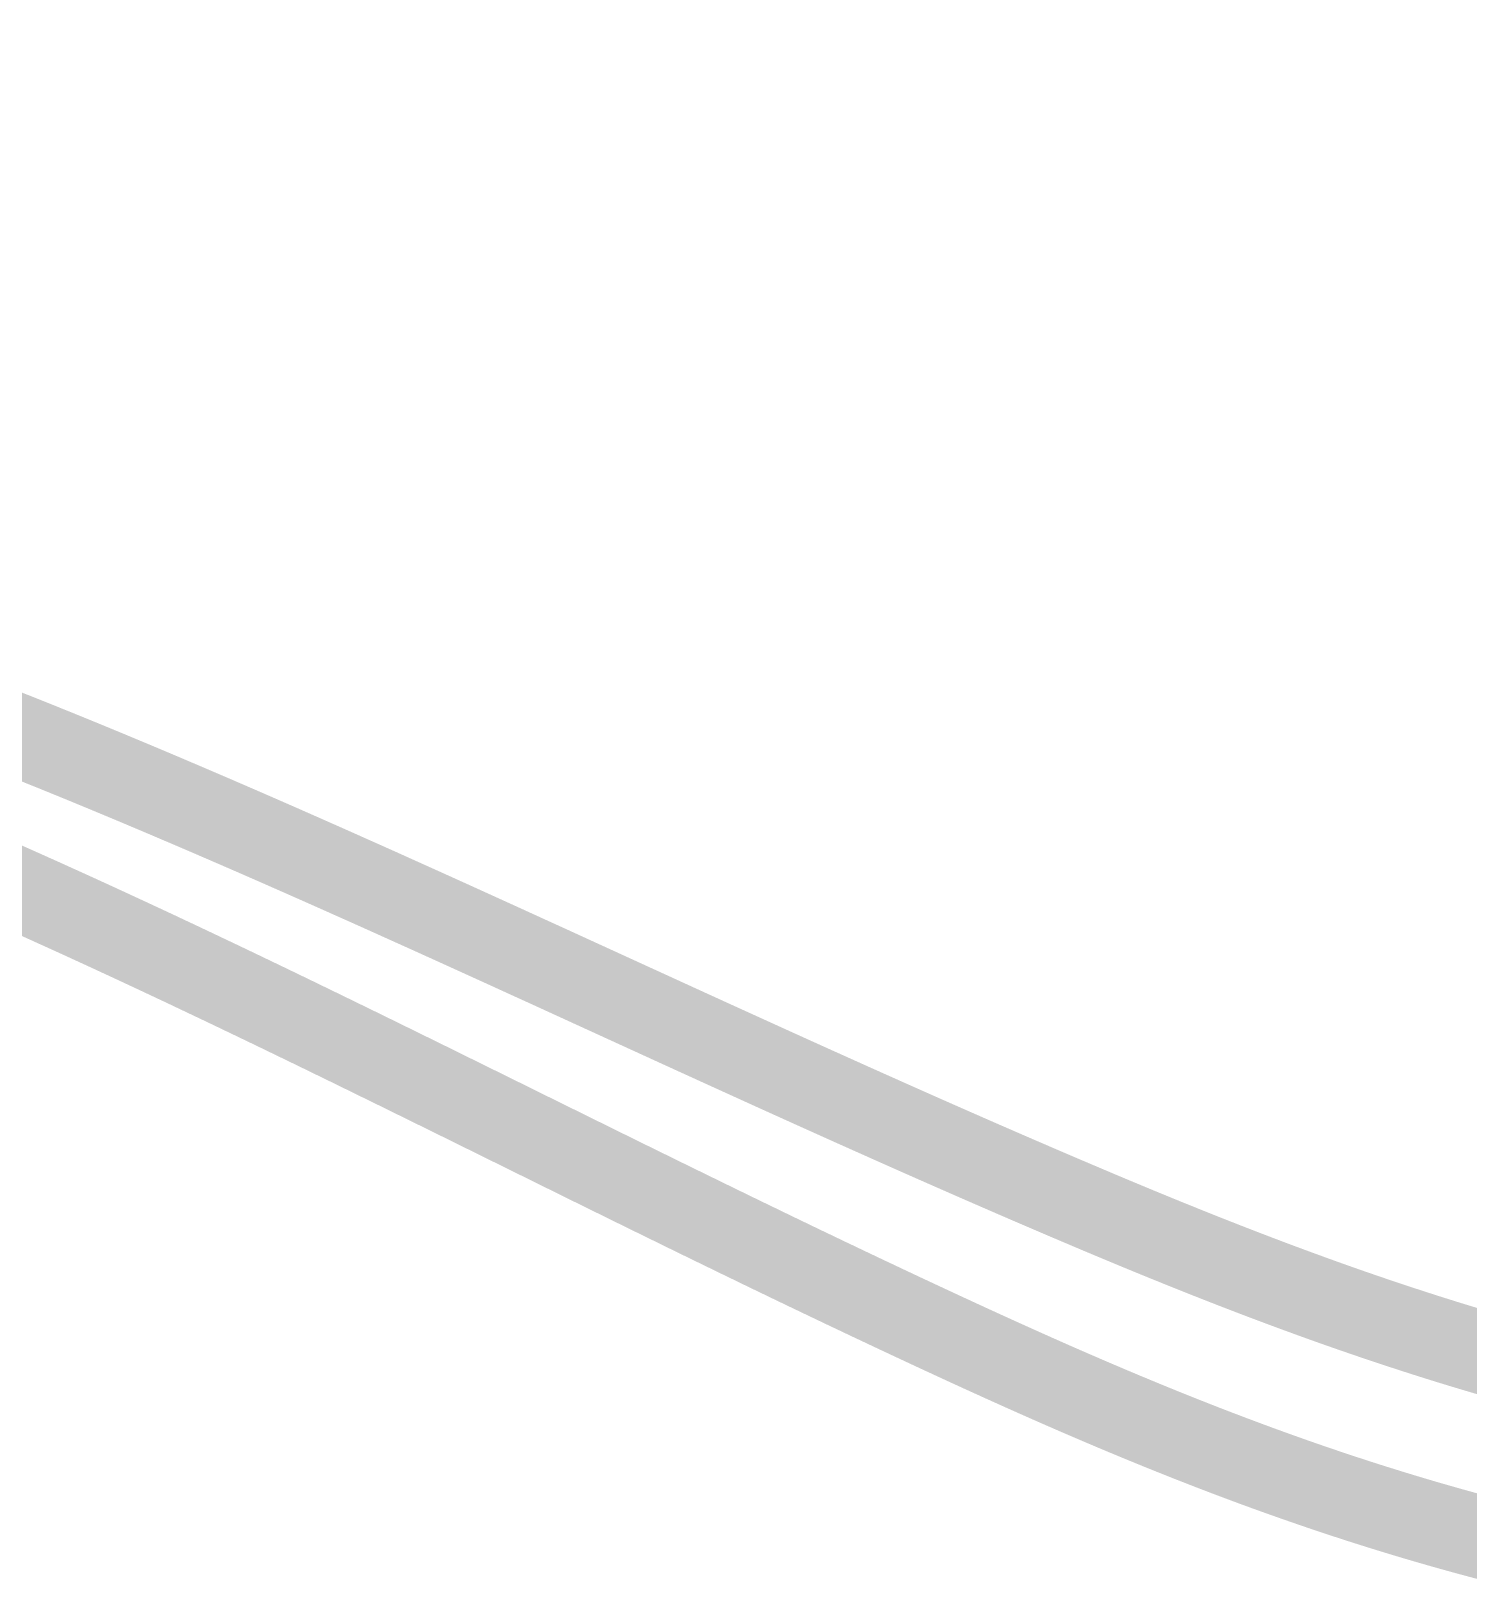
# Model space of a CAD drawing. Header units: inches. Extents: x 2832 to 8547, y -592 to 860.
# Drawn here: x 3595.625 to 3599.972, y 136.721 to 141.425 of the extents above; entities that cross this region are included whole.
import ezdxf
from ezdxf import colors
from ezdxf.entities.mleader import LeaderData, LeaderLine
from ezdxf.math import Vec2, Vec3

# ---------------------------------------------------------------- set-up
doc = ezdxf.new("R2010")
doc.units = ezdxf.units.IN
doc.header["$LTSCALE"] = 5
doc.header["$MEASUREMENT"] = 0
for name, color, linetype in [('BlueSolid', 5, 'Continuous'), ('DIM', 154, 'Continuous'), ('FORM', 5, 'Continuous'), ('NOTES', 5, 'Continuous')]:
    doc.layers.add(name, color=color, linetype=linetype)
doc.styles.add('Arial Narrow', font='ARIALN.TTF', dxfattribs={"height": 1.5})

# ---------------------------------------------------------------- blocks, each defined once
blk = doc.blocks.new('VBA_LIFTING_SLING_C')
at = {"layer": 'BlueSolid', "const_width": 0.25}
for points in [[(10.185, -2.9543), (10.2225, -2.969), (10.2599, -2.9839), (10.2973, -2.9988), (10.3347, -3.0137), (10.3721, -3.0288), (10.4095, -3.0439), (10.4468, -3.0591), (10.4842, -3.0744), (10.5215, -3.0898), (10.5588, -3.1052), (10.5961, -3.1208), (10.6334, -3.1363), (10.6706, -3.152), (10.7079, -3.1677), (10.7451, -3.1835), (10.7824, -3.1994), (10.8196, -3.2153), (10.8568, -3.2312), (10.8941, -3.2473), (10.9313, -3.2634), (10.9685, -3.2795), (11.0057, -3.2957), (11.043, -3.312), (11.0802, -3.3283), (11.1174, -3.3447), (11.1547, -3.3611), (11.1919, -3.3776), (11.2291, -3.3941), (11.2664, -3.4107), (11.3036, -3.4273), (11.3409, -3.4439), (11.3782, -3.4606), (11.4155, -3.4774), (11.4528, -3.4942), (11.5274, -3.5278), (11.6021, -3.5616), (11.6769, -3.5956), (11.7517, -3.6296), (11.8266, -3.6638), (11.9017, -3.698), (11.9768, -3.7324), (12.052, -3.7668), (12.1274, -3.8013), (12.2029, -3.8358), (12.2785, -3.8704), (12.3543, -3.905), (12.3923, -3.9223), (12.4303, -3.9396), (12.4683, -3.9569), (12.5064, -3.9742), (12.5445, -3.9915), (12.5826, -4.0088), (12.6208, -4.0261), (12.6591, -4.0434), (12.6974, -4.0607), (12.7357, -4.0779), (12.7741, -4.0952), (12.8126, -4.1125), (12.8511, -4.1297), (12.8896, -4.1469), (12.9282, -4.1641), (12.9669, -4.1813), (13.0056, -4.1985), (13.0444, -4.2157), (13.0832, -4.2328), (13.1221, -4.2499), (13.1611, -4.267), (13.2001, -4.2841), (13.2392, -4.3011), (13.2783, -4.3181), (13.3175, -4.3351), (13.3568, -4.352), (13.3961, -4.3689), (13.4355, -4.3858), (13.475, -4.4026), (13.5146, -4.4194), (13.5542, -4.4362), (13.594, -4.4529), (13.6338, -4.4695), (13.6737, -4.4861), (13.7138, -4.5026), (13.7539, -4.519), (13.7942, -4.5353), (13.8347, -4.5516), (13.8549, -4.5597), (13.8752, -4.5678), (13.8955, -4.5758), (13.9159, -4.5838), (13.9363, -4.5918), (13.9567, -4.5998), (13.9772, -4.6077), (13.9977, -4.6156), (14.0183, -4.6235), (14.0389, -4.6314), (14.0595, -4.6392), (14.0802, -4.647), (14.1009, -4.6548), (14.1217, -4.6625), (14.1425, -4.6702), (14.1634, -4.6779), (14.1843, -4.6855), (14.2052, -4.6932), (14.2262, -4.7007), (14.2473, -4.7083), (14.2684, -4.7158), (14.2895, -4.7232), (14.3107, -4.7307), (14.332, -4.738), (14.3533, -4.7454), (14.3746, -4.7527), (14.396, -4.76), (14.4175, -4.7672), (14.439, -4.7744), (14.4606, -4.7815), (14.4822, -4.7886), (14.5039, -4.7957), (14.5256, -4.8027), (14.5474, -4.8097), (14.5693, -4.8166), (14.5912, -4.8235), (14.6132, -4.8304), (14.6353, -4.8371), (14.6574, -4.8439), (14.6796, -4.8506), (14.7018, -4.8572), (14.7241, -4.8638), (14.7465, -4.8704), (14.7689, -4.8769), (14.7914, -4.8833), (14.814, -4.8897)], [(14.7988, -5.4422), (14.796, -5.4414), (14.7932, -5.4407), (14.7903, -5.44), (14.7875, -5.4393), (14.7847, -5.4386), (14.7818, -5.4378), (14.779, -5.4371), (14.7762, -5.4364), (14.7734, -5.4357), (14.7705, -5.4349), (14.7677, -5.4342), (14.7649, -5.4335), (14.7621, -5.4328), (14.7593, -5.432), (14.7564, -5.4313), (14.7536, -5.4306), (14.7508, -5.4298), (14.748, -5.4291), (14.7452, -5.4284), (14.7424, -5.4276), (14.7395, -5.4269), (14.7367, -5.4262), (14.7339, -5.4254), (14.7311, -5.4247), (14.7283, -5.4239), (14.7255, -5.4232), (14.7227, -5.4225), (14.7199, -5.4217), (14.7171, -5.421), (14.7143, -5.4202), (14.7115, -5.4195), (14.7087, -5.4187), (14.7059, -5.418), (14.7031, -5.4172), (14.7003, -5.4165), (14.6975, -5.4157), (14.6947, -5.415), (14.6919, -5.4142), (14.6891, -5.4135), (14.6864, -5.4127), (14.6836, -5.412), (14.6808, -5.4112), (14.678, -5.4105), (14.6752, -5.4097), (14.6724, -5.409), (14.6697, -5.4082), (14.6669, -5.4074), (14.6641, -5.4067), (14.6613, -5.4059), (14.6585, -5.4052), (14.6558, -5.4044), (14.653, -5.4036), (14.6502, -5.4029), (14.6474, -5.4021), (14.6447, -5.4013), (14.6419, -5.4006), (14.6391, -5.3998), (14.6364, -5.399), (14.6336, -5.3983), (14.6308, -5.3975), (14.6281, -5.3967), (14.6253, -5.3959), (14.6225, -5.3952), (14.6198, -5.3944), (14.617, -5.3936), (14.6143, -5.3929), (14.6115, -5.3921), (14.6088, -5.3913), (14.606, -5.3905), (14.6032, -5.3897), (14.6005, -5.389), (14.5977, -5.3882), (14.595, -5.3874), (14.5922, -5.3866), (14.5895, -5.3858), (14.5867, -5.3851), (14.584, -5.3843), (14.5813, -5.3835), (14.5785, -5.3827), (14.5758, -5.3819), (14.573, -5.3811), (14.5703, -5.3803), (14.5675, -5.3795), (14.5648, -5.3788), (14.5621, -5.378), (14.5593, -5.3772), (14.5566, -5.3764), (14.5539, -5.3756), (14.5511, -5.3748), (14.5484, -5.374), (14.5457, -5.3732), (14.5429, -5.3724), (14.5402, -5.3716), (14.5375, -5.3708), (14.5348, -5.37), (14.532, -5.3692), (14.5293, -5.3684), (14.5266, -5.3676), (14.5239, -5.3668), (14.5211, -5.366), (14.5184, -5.3652), (14.5157, -5.3644), (14.513, -5.3636), (14.5103, -5.3628), (14.5076, -5.362), (14.5048, -5.3612), (14.5021, -5.3603), (14.4994, -5.3595), (14.4967, -5.3587), (14.494, -5.3579), (14.4913, -5.3571), (14.4886, -5.3563), (14.4859, -5.3555), (14.4832, -5.3547), (14.4805, -5.3538), (14.4778, -5.353), (14.4751, -5.3522), (14.4724, -5.3514), (14.4697, -5.3506), (14.467, -5.3498), (14.4643, -5.3489), (14.4616, -5.3481), (14.4589, -5.3473), (14.4562, -5.3465), (14.4535, -5.3457), (14.4508, -5.3448), (14.4481, -5.344), (14.4454, -5.3432), (14.4427, -5.3424), (14.44, -5.3415), (14.4373, -5.3407), (14.4347, -5.3399), (14.432, -5.339), (14.4293, -5.3382), (14.4266, -5.3374), (14.4239, -5.3365), (14.4212, -5.3357), (14.4186, -5.3349), (14.4159, -5.334), (14.4132, -5.3332), (14.4105, -5.3324), (14.4079, -5.3315), (14.4052, -5.3307), (14.4025, -5.3299), (14.3998, -5.329), (14.3972, -5.3282), (14.3945, -5.3273), (14.3918, -5.3265), (14.3892, -5.3257), (14.3865, -5.3248), (14.3838, -5.324), (14.3812, -5.3231), (14.3785, -5.3223), (14.3758, -5.3214), (14.3732, -5.3206), (14.3705, -5.3198), (14.3678, -5.3189), (14.3652, -5.3181), (14.3625, -5.3172), (14.3599, -5.3164), (14.3572, -5.3155), (14.3546, -5.3147), (14.3519, -5.3138), (14.3492, -5.313), (14.3466, -5.3121), (14.3439, -5.3112), (14.3413, -5.3104), (14.3386, -5.3095), (14.336, -5.3087), (14.3333, -5.3078), (14.3307, -5.307), (14.3281, -5.3061), (14.3254, -5.3052), (14.3228, -5.3044), (14.3201, -5.3035), (14.3175, -5.3027), (14.3148, -5.3018), (14.3122, -5.3009), (14.3096, -5.3001), (14.3069, -5.2992), (14.3043, -5.2983), (14.3017, -5.2975), (14.299, -5.2966), (14.2964, -5.2958), (14.2938, -5.2949), (14.2911, -5.294), (14.2885, -5.2931), (14.2859, -5.2923), (14.2832, -5.2914), (14.2806, -5.2905), (14.278, -5.2897), (14.2753, -5.2888), (14.2727, -5.2879), (14.2701, -5.287), (14.2675, -5.2862), (14.2649, -5.2853), (14.2622, -5.2844), (14.2596, -5.2835), (14.257, -5.2827), (14.2544, -5.2818), (14.2518, -5.2809), (14.2491, -5.28), (14.2465, -5.2791), (14.2439, -5.2783), (14.2413, -5.2774), (14.2387, -5.2765), (14.2361, -5.2756), (14.2335, -5.2747), (14.2309, -5.2738), (14.2282, -5.273), (14.2256, -5.2721), (14.223, -5.2712), (14.2204, -5.2703), (14.2178, -5.2694), (14.2152, -5.2685), (14.2126, -5.2676), (14.21, -5.2667), (14.2074, -5.2659), (14.2048, -5.265), (14.2022, -5.2641), (14.1996, -5.2632), (14.197, -5.2623), (14.1944, -5.2614), (14.1918, -5.2605), (14.1892, -5.2596), (14.1866, -5.2587), (14.184, -5.2578), (14.1814, -5.2569), (14.1788, -5.256), (14.1763, -5.2551), (14.1737, -5.2542), (14.1711, -5.2533), (14.1685, -5.2524), (14.1659, -5.2515), (14.1633, -5.2506), (14.1607, -5.2497), (14.1581, -5.2488), (14.1556, -5.2479), (14.153, -5.247), (14.1504, -5.2461), (14.1478, -5.2452), (14.1452, -5.2443), (14.1427, -5.2434), (14.1401, -5.2425), (14.1375, -5.2416), (14.1349, -5.2407), (14.1324, -5.2397), (14.1298, -5.2388), (14.1272, -5.2379), (14.1246, -5.237), (14.1221, -5.2361), (14.1195, -5.2352), (14.1169, -5.2343), (14.1144, -5.2334), (14.1118, -5.2324), (14.1092, -5.2315), (14.1066, -5.2306), (14.1041, -5.2297), (14.1015, -5.2288), (14.099, -5.2279), (14.0964, -5.2269), (14.0938, -5.226), (14.0913, -5.2251), (14.0887, -5.2242), (14.0861, -5.2233), (14.0836, -5.2223), (14.081, -5.2214), (14.0785, -5.2205), (14.0759, -5.2196), (14.0734, -5.2187), (14.0708, -5.2177), (14.0683, -5.2168), (14.0657, -5.2159), (14.0631, -5.215), (14.0606, -5.214), (14.058, -5.2131), (14.0555, -5.2122), (14.0529, -5.2112), (14.0504, -5.2103), (14.0479, -5.2094), (14.0453, -5.2085), (14.0428, -5.2075), (14.0402, -5.2066), (14.0377, -5.2057), (14.0351, -5.2047), (14.0326, -5.2038), (14.03, -5.2029), (14.0275, -5.2019), (14.025, -5.201), (14.0224, -5.2001), (14.0199, -5.1991), (14.0174, -5.1982), (14.0148, -5.1972), (14.0123, -5.1963), (14.0097, -5.1954), (14.0072, -5.1944), (14.0047, -5.1935), (14.0021, -5.1925), (13.9996, -5.1916), (13.9971, -5.1907), (13.9946, -5.1897), (13.992, -5.1888), (13.9895, -5.1878), (13.987, -5.1869), (13.9844, -5.1859), (13.9819, -5.185), (13.9794, -5.1841), (13.9769, -5.1831), (13.9743, -5.1822), (13.9718, -5.1812), (13.9693, -5.1803), (13.9668, -5.1793), (13.9643, -5.1784), (13.9617, -5.1774), (13.9592, -5.1765), (13.9567, -5.1755), (13.9542, -5.1746), (13.9517, -5.1736), (13.9492, -5.1727), (13.9466, -5.1717), (13.9441, -5.1708), (13.9416, -5.1698), (13.9391, -5.1688), (13.9366, -5.1679), (13.9341, -5.1669), (13.9316, -5.166), (13.9291, -5.165), (13.9265, -5.1641), (13.924, -5.1631), (13.9215, -5.1621), (13.919, -5.1612), (13.9165, -5.1602), (13.914, -5.1593), (13.9115, -5.1583), (13.909, -5.1573), (13.9065, -5.1564), (13.904, -5.1554), (13.9015, -5.1545), (13.899, -5.1535), (13.8965, -5.1525), (13.894, -5.1516), (13.8915, -5.1506), (13.889, -5.1496), (13.8865, -5.1487), (13.884, -5.1477), (13.8815, -5.1467), (13.879, -5.1458), (13.8765, -5.1448), (13.874, -5.1438), (13.8715, -5.1429), (13.8691, -5.1419), (13.8666, -5.1409), (13.8641, -5.14), (13.8616, -5.139), (13.8591, -5.138), (13.8566, -5.137), (13.8541, -5.1361), (13.8516, -5.1351), (13.8491, -5.1341), (13.8467, -5.1331), (13.8442, -5.1322), (13.8417, -5.1312), (13.8392, -5.1302), (13.8367, -5.1292), (13.8342, -5.1283), (13.8318, -5.1273), (13.8293, -5.1263), (13.8268, -5.1253), (13.8243, -5.1244), (13.8219, -5.1234), (13.8194, -5.1224), (13.8169, -5.1214), (13.8144, -5.1204), (13.8119, -5.1195), (13.8095, -5.1185), (13.807, -5.1175), (13.8045, -5.1165), (13.8021, -5.1155), (13.7996, -5.1145), (13.7971, -5.1136), (13.7946, -5.1126), (13.7922, -5.1116), (13.7897, -5.1106), (13.7872, -5.1096), (13.7848, -5.1086), (13.7823, -5.1076), (13.7798, -5.1067), (13.7774, -5.1057), (13.7749, -5.1047), (13.7724, -5.1037), (13.77, -5.1027), (13.7675, -5.1017), (13.7651, -5.1007), (13.7626, -5.0997), (13.7601, -5.0987), (13.7577, -5.0977), (13.7552, -5.0967), (13.7528, -5.0958), (13.7503, -5.0948), (13.7478, -5.0938), (13.7454, -5.0928), (13.7429, -5.0918), (13.7405, -5.0908), (13.738, -5.0898), (13.7356, -5.0888), (13.7331, -5.0878), (13.7307, -5.0868), (13.7282, -5.0858), (13.7258, -5.0848), (13.7233, -5.0838), (13.7209, -5.0828), (13.7184, -5.0818), (13.716, -5.0808), (13.7135, -5.0798), (13.7111, -5.0788), (13.7086, -5.0778), (13.7062, -5.0768), (13.7037, -5.0758), (13.7013, -5.0748), (13.6988, -5.0738), (13.6964, -5.0728), (13.6939, -5.0718), (13.6915, -5.0708), (13.6891, -5.0698), (13.6866, -5.0688), (13.6842, -5.0678), (13.6817, -5.0668), (13.6793, -5.0658), (13.6769, -5.0648), (13.6744, -5.0637), (13.672, -5.0627), (13.6695, -5.0617), (13.6671, -5.0607), (13.6647, -5.0597), (13.6622, -5.0587), (13.6598, -5.0577), (13.6574, -5.0567), (13.6549, -5.0557), (13.6525, -5.0547), (13.6501, -5.0536), (13.6476, -5.0526), (13.6452, -5.0516), (13.6428, -5.0506), (13.6404, -5.0496), (13.6379, -5.0486), (13.6355, -5.0476), (13.6331, -5.0466), (13.6306, -5.0455), (13.6282, -5.0445), (13.6258, -5.0435), (13.6234, -5.0425), (13.6209, -5.0415), (13.6185, -5.0405), (13.6161, -5.0394), (13.6137, -5.0384), (13.6112, -5.0374), (13.6088, -5.0364), (13.6064, -5.0354), (13.604, -5.0344), (13.6016, -5.0333), (13.5991, -5.0323), (13.5967, -5.0313), (13.5943, -5.0303), (13.5919, -5.0293), (13.5895, -5.0282), (13.5871, -5.0272), (13.5846, -5.0262), (13.5822, -5.0252), (13.5798, -5.0241), (13.5774, -5.0231), (13.575, -5.0221), (13.5726, -5.0211), (13.5702, -5.02), (13.5677, -5.019), (13.5653, -5.018), (13.5629, -5.017), (13.5605, -5.0159), (13.5581, -5.0149), (13.5557, -5.0139), (13.5533, -5.0129), (13.5509, -5.0118), (13.5485, -5.0108), (13.5461, -5.0098), (13.5436, -5.0087), (13.5412, -5.0077), (13.5388, -5.0067), (13.5364, -5.0057), (13.534, -5.0046), (13.5316, -5.0036), (13.5292, -5.0026), (13.5268, -5.0015), (13.5244, -5.0005), (13.522, -4.9995), (13.5196, -4.9984), (13.5172, -4.9974), (13.5148, -4.9964), (13.5124, -4.9953), (13.51, -4.9943), (13.5076, -4.9933), (13.5052, -4.9922), (13.5028, -4.9912), (13.5004, -4.9902), (13.498, -4.9891), (13.4956, -4.9881), (13.4932, -4.9871), (13.4908, -4.986), (13.4884, -4.985), (13.486, -4.9839), (13.4837, -4.9829), (13.4813, -4.9819), (13.4789, -4.9808), (13.4765, -4.9798), (13.4741, -4.9788), (13.4717, -4.9777), (13.4693, -4.9767), (13.4669, -4.9756), (13.4644, -4.9745), (13.4617, -4.9734), (13.459, -4.9722), (13.456, -4.9709), (13.4528, -4.9695), (13.4494, -4.968), (13.4457, -4.9664), (13.4417, -4.9646), (13.4375, -4.9628), (13.4331, -4.9609), (13.4286, -4.9589), (13.4239, -4.9568), (13.4192, -4.9548), (13.4145, -4.9527), (13.4097, -4.9506), (13.405, -4.9485), (13.4002, -4.9464), (13.3954, -4.9443), (13.3907, -4.9422), (13.3859, -4.9401), (13.3812, -4.938), (13.3765, -4.9359), (13.3717, -4.9338), (13.367, -4.9317), (13.3622, -4.9296), (13.3575, -4.9274), (13.3528, -4.9253), (13.348, -4.9232), (13.3433, -4.9211), (13.3386, -4.919), (13.3338, -4.9169), (13.3291, -4.9148), (13.3244, -4.9127), (13.3197, -4.9105), (13.3149, -4.9084), (13.3102, -4.9063), (13.3055, -4.9042), (13.3008, -4.9021), (13.2961, -4.8999), (13.2913, -4.8978), (13.2866, -4.8957), (13.2819, -4.8936), (13.2772, -4.8914), (13.2725, -4.8893), (13.2678, -4.8872), (13.2631, -4.8851), (13.2584, -4.8829), (13.2537, -4.8808), (13.249, -4.8787), (13.2443, -4.8765), (13.2396, -4.8744), (13.2349, -4.8723), (13.2302, -4.8701), (13.2255, -4.868), (13.2208, -4.8659), (13.2161, -4.8637), (13.2114, -4.8616), (13.2067, -4.8595), (13.202, -4.8573), (13.1973, -4.8552), (13.1927, -4.853), (13.188, -4.8509), (13.1833, -4.8487), (13.1786, -4.8466), (13.1739, -4.8445), (13.1693, -4.8423), (13.1646, -4.8402), (13.1599, -4.838), (13.1552, -4.8359), (13.1506, -4.8337), (13.1459, -4.8316), (13.1412, -4.8294), (13.1365, -4.8273), (13.1319, -4.8251), (13.1272, -4.823), (13.1225, -4.8208), (13.1179, -4.8187), (13.1132, -4.8165), (13.1086, -4.8143), (13.1039, -4.8122), (13.0992, -4.81), (13.0946, -4.8079), (13.0899, -4.8057), (13.0853, -4.8036), (13.0806, -4.8014), (13.0759, -4.7992), (13.0713, -4.7971), (13.0666, -4.7949), (13.062, -4.7928), (13.0573, -4.7906), (13.0527, -4.7884), (13.048, -4.7863), (13.0434, -4.7841), (13.0387, -4.782), (13.0341, -4.7798), (13.0294, -4.7776), (13.0248, -4.7755), (13.0202, -4.7733), (13.0155, -4.7711), (13.0109, -4.769), (13.0062, -4.7668), (13.0016, -4.7646), (12.997, -4.7625), (12.9923, -4.7603), (12.9877, -4.7581), (12.983, -4.756), (12.9784, -4.7538), (12.9738, -4.7516), (12.9691, -4.7494), (12.9645, -4.7473), (12.9599, -4.7451), (12.9553, -4.7429), (12.9506, -4.7408), (12.946, -4.7386), (12.9414, -4.7364), (12.9367, -4.7342), (12.9321, -4.7321), (12.9275, -4.7299), (12.9229, -4.7277), (12.9182, -4.7255), (12.9136, -4.7234), (12.909, -4.7212), (12.9044, -4.719), (12.8998, -4.7168), (12.8951, -4.7146), (12.8905, -4.7125), (12.8859, -4.7103), (12.8813, -4.7081), (12.8767, -4.7059), (12.8721, -4.7038), (12.8674, -4.7016), (12.8628, -4.6994), (12.8582, -4.6972), (12.8536, -4.695), (12.849, -4.6928), (12.8444, -4.6907), (12.8398, -4.6885), (12.8352, -4.6863), (12.8306, -4.6841), (12.826, -4.6819), (12.8214, -4.6797), (12.8168, -4.6776), (12.8121, -4.6754), (12.8075, -4.6732), (12.8029, -4.671), (12.7983, -4.6688), (12.7937, -4.6666), (12.7891, -4.6644), (12.7845, -4.6623), (12.78, -4.6601), (12.7754, -4.6579), (12.7708, -4.6557), (12.7662, -4.6535), (12.7616, -4.6513), (12.757, -4.6491), (12.7524, -4.6469), (12.7478, -4.6447), (12.7432, -4.6426), (12.7386, -4.6404), (12.734, -4.6382), (12.7294, -4.636), (12.7248, -4.6338), (12.7203, -4.6316), (12.7157, -4.6294), (12.7111, -4.6272), (12.7065, -4.625), (12.7019, -4.6228), (12.6973, -4.6206), (12.6928, -4.6184), (12.6882, -4.6162), (12.6836, -4.614), (12.679, -4.6118), (12.6744, -4.6097), (12.6699, -4.6075), (12.6653, -4.6053), (12.6607, -4.6031), (12.6561, -4.6009), (12.6516, -4.5987), (12.647, -4.5965), (12.6424, -4.5943), (12.6378, -4.5921), (12.6333, -4.5899), (12.6287, -4.5877), (12.6241, -4.5855), (12.6196, -4.5833), (12.615, -4.5811), (12.6104, -4.5789), (12.6059, -4.5767), (12.6013, -4.5745), (12.5967, -4.5723), (12.5922, -4.5701), (12.5876, -4.5679), (12.583, -4.5657), (12.5785, -4.5635), (12.5739, -4.5613), (12.5693, -4.5591), (12.5648, -4.5569), (12.5602, -4.5547), (12.5557, -4.5525), (12.5511, -4.5503), (12.5466, -4.5481), (12.542, -4.5459), (12.5374, -4.5437), (12.5329, -4.5415), (12.5283, -4.5393), (12.5238, -4.537), (12.5192, -4.5348), (12.5147, -4.5326), (12.5101, -4.5304), (12.5056, -4.5282), (12.501, -4.526), (12.4965, -4.5238), (12.4919, -4.5216), (12.4874, -4.5194), (12.4828, -4.5172), (12.4783, -4.515), (12.4737, -4.5128), (12.4692, -4.5106), (12.4646, -4.5084), (12.4601, -4.5062), (12.4556, -4.504), (12.451, -4.5018), (12.4465, -4.4995), (12.4419, -4.4973), (12.4374, -4.4951), (12.4329, -4.4929), (12.4283, -4.4907), (12.4238, -4.4885), (12.4192, -4.4863), (12.4147, -4.4841), (12.4102, -4.4819), (12.4056, -4.4797), (12.4011, -4.4775), (12.3966, -4.4753), (12.392, -4.473), (12.3875, -4.4708), (12.383, -4.4686), (12.3784, -4.4664), (12.3739, -4.4642), (12.3694, -4.462), (12.3648, -4.4598), (12.3603, -4.4576), (12.3558, -4.4554), (12.3513, -4.4532), (12.3467, -4.4509), (12.3422, -4.4487), (12.3377, -4.4465), (12.3331, -4.4443), (12.3286, -4.4421), (12.3241, -4.4399), (12.3196, -4.4377), (12.3151, -4.4355), (12.3105, -4.4333), (12.306, -4.4311), (12.3015, -4.4288), (12.297, -4.4266), (12.2924, -4.4244), (12.2879, -4.4222), (12.2834, -4.42), (12.2789, -4.4178), (12.2744, -4.4156), (12.2699, -4.4134), (12.2653, -4.4111), (12.2608, -4.4089), (12.2563, -4.4067), (12.2518, -4.4045), (12.2473, -4.4023), (12.2428, -4.4001), (12.2383, -4.3979), (12.2337, -4.3957), (12.2292, -4.3934), (12.2246, -4.3912), (12.2199, -4.3889), (12.215, -4.3864), (12.2097, -4.3839), (12.2042, -4.3811), (12.1982, -4.3782), (12.1917, -4.375), (12.1847, -4.3716), (12.1771, -4.3679), (12.1692, -4.364), (12.1609, -4.3599), (12.1523, -4.3557), (12.1436, -4.3514), (12.1346, -4.347), (12.1257, -4.3426), (12.1167, -4.3381), (12.1077, -4.3337), (12.0987, -4.3293), (12.0897, -4.3249), (12.0807, -4.3204), (12.0717, -4.316), (12.0627, -4.3116), (12.0538, -4.3072), (12.0448, -4.3027), (12.0358, -4.2983), (12.0268, -4.2939), (12.0179, -4.2895), (12.0089, -4.285), (11.9999, -4.2806), (11.991, -4.2762), (11.982, -4.2718), (11.973, -4.2673), (11.9641, -4.2629), (11.9551, -4.2585), (11.9462, -4.2541), (11.9372, -4.2497), (11.9282, -4.2452), (11.9193, -4.2408), (11.9103, -4.2364), (11.9014, -4.232), (11.8925, -4.2276), (11.8835, -4.2232), (11.8746, -4.2187), (11.8656, -4.2143), (11.8567, -4.2099), (11.8478, -4.2055), (11.8388, -4.2011), (11.8299, -4.1967), (11.821, -4.1923), (11.812, -4.1879), (11.8031, -4.1834), (11.7942, -4.179), (11.7852, -4.1746), (11.7763, -4.1702), (11.7674, -4.1658), (11.7585, -4.1614), (11.7496, -4.157), (11.7406, -4.1526), (11.7317, -4.1482), (11.7228, -4.1438), (11.7139, -4.1394), (11.705, -4.135), (11.6961, -4.1306), (11.6872, -4.1262), (11.6782, -4.1218), (11.6693, -4.1174), (11.6604, -4.113), (11.6515, -4.1086), (11.6426, -4.1042), (11.6337, -4.0998), (11.6248, -4.0954), (11.6159, -4.0911), (11.607, -4.0867), (11.5981, -4.0823), (11.5892, -4.0779), (11.5803, -4.0735), (11.5715, -4.0691), (11.5626, -4.0647), (11.5537, -4.0604), (11.5448, -4.056), (11.5359, -4.0516), (11.527, -4.0472), (11.5181, -4.0429), (11.5092, -4.0385), (11.5003, -4.0341), (11.4915, -4.0298), (11.4826, -4.0254), (11.4737, -4.021), (11.4648, -4.0167), (11.4559, -4.0123), (11.4471, -4.0079), (11.4382, -4.0036), (11.4293, -3.9992), (11.4204, -3.9949), (11.4116, -3.9905), (11.4027, -3.9862), (11.3938, -3.9818), (11.3849, -3.9775), (11.3761, -3.9731), (11.3672, -3.9688), (11.3583, -3.9644), (11.3495, -3.9601), (11.3406, -3.9557), (11.3317, -3.9514), (11.3229, -3.9471), (11.314, -3.9427), (11.3051, -3.9384), (11.2963, -3.9341), (11.2874, -3.9297), (11.2785, -3.9254), (11.2697, -3.9211), (11.2608, -3.9168), (11.252, -3.9125), (11.2434, -3.9083), (11.235, -3.9042), (11.2268, -3.9002), (11.219, -3.8964), (11.2116, -3.8928), (11.2047, -3.8894), (11.1983, -3.8863), (11.1924, -3.8835), (11.187, -3.8808), (11.1818, -3.8783), (11.177, -3.876), (11.1723, -3.8737), (11.1678, -3.8715), (11.1634, -3.8694), (11.1589, -3.8672), (11.1545, -3.8651), (11.1501, -3.8629), (11.1457, -3.8608), (11.1412, -3.8586), (11.1368, -3.8565), (11.1324, -3.8543), (11.128, -3.8522), (11.1235, -3.85), (11.1191, -3.8479), (11.1147, -3.8458), (11.1102, -3.8436), (11.1058, -3.8415), (11.1014, -3.8393), (11.097, -3.8372), (11.0925, -3.8351), (11.0881, -3.8329), (11.0837, -3.8308), (11.0793, -3.8286), (11.0748, -3.8265), (11.0704, -3.8244), (11.066, -3.8222), (11.0616, -3.8201), (11.0571, -3.818), (11.0527, -3.8158), (11.0483, -3.8137), (11.0439, -3.8116), (11.0394, -3.8094), (11.035, -3.8073), (11.0306, -3.8052), (11.0262, -3.8031), (11.0217, -3.8009), (11.0173, -3.7988), (11.0129, -3.7967), (11.0084, -3.7945), (11.004, -3.7924), (10.9996, -3.7903), (10.9952, -3.7882), (10.9907, -3.786), (10.9863, -3.7839), (10.9819, -3.7818), (10.9775, -3.7797), (10.973, -3.7776), (10.9686, -3.7754), (10.9642, -3.7733), (10.9598, -3.7712), (10.9553, -3.7691), (10.9509, -3.767), (10.9465, -3.7648), (10.9421, -3.7627), (10.9376, -3.7606), (10.9332, -3.7585), (10.9288, -3.7564), (10.9244, -3.7543), (10.9199, -3.7522), (10.9155, -3.75), (10.9111, -3.7479), (10.9067, -3.7458), (10.9022, -3.7437), (10.8978, -3.7416), (10.8934, -3.7395), (10.889, -3.7374), (10.8845, -3.7353), (10.8801, -3.7332), (10.8757, -3.7311), (10.8713, -3.729), (10.8668, -3.7269), (10.8624, -3.7248), (10.858, -3.7227), (10.8536, -3.7206), (10.8491, -3.7185), (10.8447, -3.7164), (10.8403, -3.7143), (10.8359, -3.7122), (10.8314, -3.7101), (10.827, -3.708), (10.8226, -3.7059), (10.8182, -3.7038), (10.8137, -3.7017), (10.8093, -3.6996), (10.8049, -3.6975), (10.8005, -3.6954), (10.796, -3.6933), (10.7916, -3.6912), (10.7872, -3.6891), (10.7828, -3.687), (10.7783, -3.6849), (10.7739, -3.6829), (10.7695, -3.6808), (10.7651, -3.6787), (10.7606, -3.6766), (10.7562, -3.6745), (10.7518, -3.6724), (10.7473, -3.6704), (10.7429, -3.6683), (10.7385, -3.6662), (10.7341, -3.6641), (10.7296, -3.662), (10.7252, -3.66), (10.7208, -3.6579), (10.7164, -3.6558), (10.7119, -3.6537), (10.7075, -3.6516), (10.7031, -3.6496), (10.6986, -3.6475), (10.6942, -3.6454), (10.6898, -3.6434), (10.6854, -3.6413), (10.6809, -3.6392), (10.6765, -3.6371), (10.6721, -3.6351), (10.6676, -3.633), (10.6632, -3.6309), (10.6588, -3.6289), (10.6544, -3.6268), (10.6499, -3.6248), (10.6455, -3.6227), (10.6411, -3.6206), (10.6366, -3.6186), (10.6322, -3.6165), (10.6278, -3.6144), (10.6234, -3.6124), (10.6189, -3.6103), (10.6145, -3.6083), (10.6101, -3.6062), (10.6056, -3.6042), (10.6012, -3.6021), (10.5968, -3.6001), (10.5923, -3.598), (10.5879, -3.596), (10.5835, -3.5939), (10.579, -3.5919), (10.5746, -3.5898), (10.5702, -3.5878), (10.5658, -3.5857), (10.5613, -3.5837), (10.5569, -3.5816), (10.5525, -3.5796), (10.548, -3.5775), (10.5436, -3.5755), (10.5392, -3.5735), (10.5347, -3.5714), (10.5303, -3.5694), (10.5259, -3.5673), (10.5214, -3.5653), (10.517, -3.5633), (10.5126, -3.5612), (10.5081, -3.5592), (10.5037, -3.5572), (10.4993, -3.5551), (10.4948, -3.5531), (10.4904, -3.5511), (10.4859, -3.549), (10.4815, -3.547), (10.4771, -3.545), (10.4726, -3.543), (10.4682, -3.5409), (10.4638, -3.5389), (10.4593, -3.5369), (10.4549, -3.5349), (10.4505, -3.5328), (10.446, -3.5308), (10.4416, -3.5288), (10.4371, -3.5268), (10.4327, -3.5248), (10.4283, -3.5228), (10.4238, -3.5207), (10.4194, -3.5187), (10.415, -3.5167), (10.4105, -3.5147), (10.4061, -3.5127), (10.4016, -3.5107), (10.3972, -3.5087), (10.3928, -3.5067), (10.3883, -3.5047), (10.3839, -3.5026), (10.3794, -3.5006), (10.375, -3.4986), (10.3706, -3.4966), (10.3661, -3.4946), (10.3617, -3.4926), (10.3572, -3.4906), (10.3528, -3.4886), (10.3483, -3.4866), (10.3439, -3.4846), (10.3395, -3.4826), (10.335, -3.4807), (10.3306, -3.4787), (10.3261, -3.4767), (10.3217, -3.4747), (10.3172, -3.4727), (10.3128, -3.4707), (10.3083, -3.4687), (10.3039, -3.4667), (10.2995, -3.4647), (10.295, -3.4628), (10.2906, -3.4608), (10.2861, -3.4588), (10.2817, -3.4568), (10.2772, -3.4548), (10.2728, -3.4528), (10.2683, -3.4509), (10.2639, -3.4489), (10.2594, -3.4469), (10.255, -3.4449), (10.2505, -3.443), (10.2461, -3.441), (10.2416, -3.439), (10.2372, -3.4371), (10.2327, -3.4351), (10.2283, -3.4331), (10.2238, -3.4312), (10.2194, -3.4292), (10.2149, -3.4272), (10.2105, -3.4253), (10.206, -3.4233), (10.2016, -3.4213), (10.1971, -3.4194)]]:
    blk.add_lwpolyline(points, dxfattribs=at)
blk = doc.blocks.new('VBA_PLAN_NOTES2')
at = {"layer": 'NOTES'}
ml = blk.add_multileader_mtext('Standard', dxfattribs=at)
ml.set_content('OPERATOR ANGLE (TURNED UP)', color=5, style='Arial Narrow')
ml.set_leader_properties(color=4)
ml.build(insert=Vec2(0, 0))
ml.multileader.update_dxf_attribs({"text_left_attachment_type": 2, "text_right_attachment_type": 2, "dogleg_length": 0.0625, "arrow_head_size": 1.5, "scale": 12})
ctx = ml.context
ctx.base_point, ctx.scale, ctx.char_height, ctx.arrow_head_size, ctx.landing_gap_size, ctx.plane_origin = Vec3(-2.6603, 71.3975, 0.0632), 12, 1.5, 1.5, 0.75, Vec3(3.6754, 54.3498, 0.0632)
ctx.left_attachment, ctx.right_attachment = 2, 2
notes = []
notes.append((ctx, [(0, (1, 1, 0), (-3.4103, 71.3975, 0.0632), (1, 0), 0.75, [(0, [(-8.8724, 77.2441, 0.0632)], 0, [])])]))
ctx.mtext.insert, ctx.mtext.width, ctx.mtext.flow_direction = Vec3(-1.9103, 73.6441, 0.0632), 18.563302, 5
for ctx, leaders in notes:
    for number, flags, end, landing, length, lines in leaders:
        leader = LeaderData()
        leader.index, (leader.has_last_leader_line, leader.has_dogleg_vector, leader.attachment_direction) = number, flags
        leader.last_leader_point, leader.dogleg_vector, leader.dogleg_length = Vec3(end), Vec3(landing), length
        for number, points, colour, breaks in lines:
            line = LeaderLine()
            line.index, line.vertices, line.color, line.breaks = number, Vec3.list(points), colors.encode_raw_color(colour), breaks
            leader.lines.append(line)
        ctx.leaders.append(leader)

msp = doc.modelspace()

# ---------------------------------------------------------------- block references
at = {"layer": 'DIM'}
msp.add_blockref('VBA_LIFTING_SLING_C', (3585.29905, 142.28859), dxfattribs=at)
at = {"layer": 'FORM'}
msp.add_blockref('VBA_PLAN_NOTES2', (3503.4051, 68.70547), dxfattribs=at)

doc.saveas('drawing.dxf')
